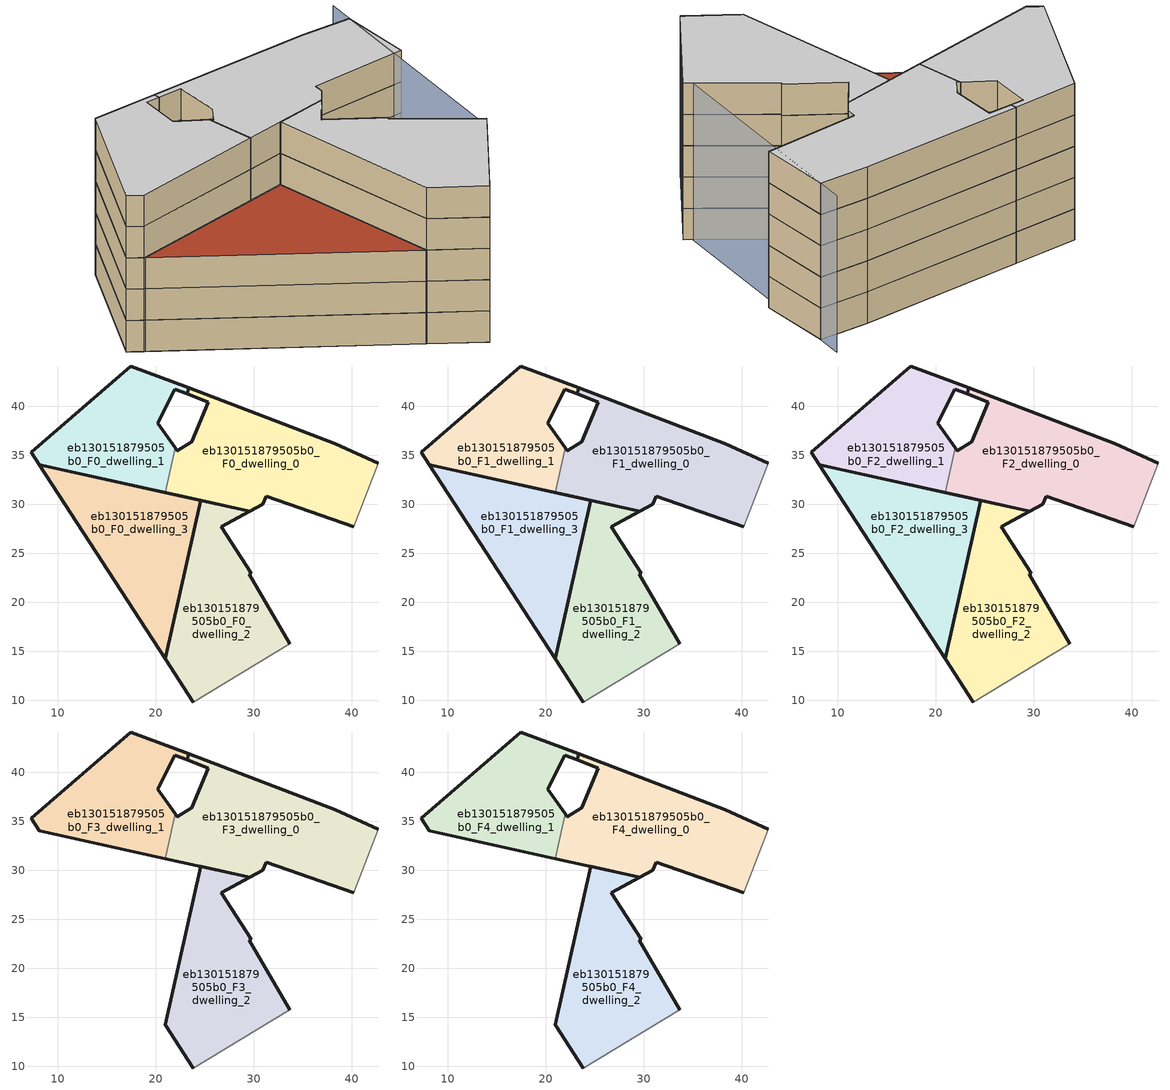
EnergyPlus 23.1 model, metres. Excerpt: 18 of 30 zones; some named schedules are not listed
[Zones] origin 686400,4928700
eb130151879505b0_F0_dwelling_0
 floor ground (EU_floor_Construction): 40.18,27.68 42.69,34.17 38.32,36.16 23.33,41.86 23.2,41.25 25.33,40.4 23.65,36.35 22.2,35.45 21.98,35.76 20.97,31.19 29.58,29.27 30.91,30.01 31.26,30.83 z0
 wall outside (EU_wall_Construction): 21.98,35.76 22.2,35.45 23.65,36.35 25.33,40.4 23.2,41.25 23.34,41.86 / 23.33,41.86 38.32,36.16 42.69,34.17 / 40.18,27.68 31.26,30.83 30.91,30.01 29.58,29.27 20.97,31.19 z0:3
 wall adiabatic (EU_wall_Construction): 42.69,34.17 40.18,27.68 z0:3
 wall to eb130151879505b0_F0_dwelling_1 (EU_wall_Construction): 20.97,31.19 21.98,35.76 z0:3
eb130151879505b0_F0_dwelling_1
 floor ground (EU_floor_Construction): 20.97,31.19 21.98,35.76 20.22,38.27 21.94,41.75 23.2,41.25 23.33,41.86 17.44,44.1 7.29,35.31 8.11,34.04 z0
 wall outside (EU_wall_Construction): 20.97,31.19 8.11,34.04 7.29,35.31 17.44,44.1 23.33,41.86 23.2,41.25 21.94,41.75 20.22,38.27 21.98,35.76 z0:3
eb130151879505b0_F0_dwelling_2
 floor ground (EU_floor_Construction): 33.68,15.75 29.55,22.85 29.73,22.96 26.67,27.67 29.58,29.27 24.56,30.39 20.97,14.21 23.83,9.81 z0
 wall outside (EU_wall_Construction): 23.83,9.81 20.97,14.21 24.57,30.39 / 24.56,30.39 29.58,29.27 26.67,27.67 29.73,22.96 29.55,22.85 33.68,15.75 z0:3
 wall adiabatic (EU_wall_Construction): 33.68,15.75 23.83,9.81 z0:3
eb130151879505b0_F0_dwelling_3
 floor ground (EU_floor_Construction): 20.97,14.21 24.56,30.39 8.11,34.04 z0
 wall outside (EU_wall_Construction): 20.97,14.21 8.11,34.04 24.56,30.39 20.97,14.21 z0:3
eb130151879505b0_F1_dwelling_0
 floor to eb130151879505b0_F0_dwelling_0 (EU_floor_Construction): 40.17,27.68 42.69,34.17 38.32,36.16 23.33,41.86 23.2,41.25 25.33,40.4 23.65,36.35 22.2,35.45 21.98,35.76 20.97,31.19 29.58,29.27 30.9,30.01 31.25,30.83 z3
 wall outside (EU_wall_Construction): 21.98,35.76 22.2,35.45 23.65,36.35 25.33,40.4 23.2,41.25 23.34,41.86 / 23.33,41.86 38.32,36.16 42.69,34.17 / 40.18,27.68 31.26,30.83 30.91,30.01 29.58,29.27 20.97,31.19 z3:6
 wall adiabatic (EU_wall_Construction): 42.69,34.17 40.18,27.68 z3:6
 wall to eb130151879505b0_F1_dwelling_1 (EU_wall_Construction): 20.97,31.19 21.98,35.76 z3:6
eb130151879505b0_F1_dwelling_1
 floor to eb130151879505b0_F0_dwelling_1 (EU_floor_Construction): 20.97,31.19 21.98,35.76 20.22,38.27 21.94,41.75 23.2,41.25 23.33,41.86 17.44,44.1 7.29,35.31 8.11,34.04 z3
 wall outside (EU_wall_Construction): 20.97,31.19 8.11,34.04 7.29,35.31 17.44,44.1 23.33,41.86 23.2,41.25 21.94,41.75 20.22,38.27 21.98,35.76 z3:6
eb130151879505b0_F1_dwelling_2
 floor to eb130151879505b0_F0_dwelling_2 (EU_floor_Construction): 33.67,15.75 29.54,22.85 29.73,22.96 26.67,27.67 29.58,29.27 24.56,30.39 20.97,14.21 23.83,9.81 z3
 wall outside (EU_wall_Construction): 23.83,9.81 20.97,14.21 24.57,30.39 / 24.56,30.39 29.58,29.27 26.67,27.67 29.73,22.96 29.55,22.85 33.68,15.75 z3:6
 wall adiabatic (EU_wall_Construction): 33.68,15.75 23.83,9.81 z3:6
eb130151879505b0_F1_dwelling_3
 floor to eb130151879505b0_F0_dwelling_3 (EU_floor_Construction): 20.97,14.21 24.56,30.39 8.11,34.04 z3
 wall outside (EU_wall_Construction): 20.97,14.21 8.11,34.04 24.56,30.39 20.97,14.21 z3:6
eb130151879505b0_F2_dwelling_0
 floor to eb130151879505b0_F1_dwelling_0 (EU_floor_Construction): 40.17,27.68 42.69,34.17 38.32,36.16 23.33,41.86 23.2,41.25 25.33,40.4 23.65,36.35 22.2,35.45 21.98,35.76 20.97,31.19 29.58,29.27 30.9,30.01 31.25,30.83 z6
 wall outside (EU_wall_Construction): 21.98,35.76 22.2,35.45 23.65,36.35 25.33,40.4 23.2,41.25 23.34,41.86 / 23.33,41.86 38.32,36.16 42.69,34.17 / 40.18,27.68 31.26,30.83 30.91,30.01 29.58,29.27 20.97,31.19 z6:9
 wall adiabatic (EU_wall_Construction): 42.69,34.17 40.18,27.68 z6:9
 wall to eb130151879505b0_F2_dwelling_1 (EU_wall_Construction): 20.97,31.19 21.98,35.76 z6:9
eb130151879505b0_F2_dwelling_1
 floor to eb130151879505b0_F1_dwelling_1 (EU_floor_Construction): 20.97,31.19 21.98,35.76 20.22,38.27 21.94,41.75 23.2,41.25 23.33,41.86 17.44,44.1 7.29,35.31 8.11,34.04 z6
 wall outside (EU_wall_Construction): 20.97,31.19 8.11,34.04 7.29,35.31 17.44,44.1 23.33,41.86 23.2,41.25 21.94,41.75 20.22,38.27 21.98,35.76 z6:9
eb130151879505b0_F2_dwelling_2
 floor to eb130151879505b0_F1_dwelling_2 (EU_floor_Construction): 33.67,15.75 29.54,22.85 29.73,22.96 26.67,27.67 29.58,29.27 24.56,30.39 20.97,14.21 23.83,9.81 z6
 wall outside (EU_wall_Construction): 23.83,9.81 20.97,14.21 24.57,30.39 / 24.56,30.39 29.58,29.27 26.67,27.67 29.73,22.96 29.55,22.85 33.68,15.75 z6:9
 wall adiabatic (EU_wall_Construction): 33.68,15.75 23.83,9.81 z6:9
eb130151879505b0_F2_dwelling_3
 floor to eb130151879505b0_F1_dwelling_3 (EU_floor_Construction): 20.97,14.21 24.56,30.39 8.11,34.04 z6
 wall outside (EU_wall_Construction): 20.97,14.21 8.11,34.04 24.56,30.39 20.97,14.21 z6:9
 roof outside (EU_roof_Construction): 24.56,30.39 20.97,14.21 8.11,34.04 z9
eb130151879505b0_F3_dwelling_0
 floor to eb130151879505b0_F2_dwelling_0 (EU_floor_Construction): 40.17,27.68 42.69,34.17 38.32,36.16 23.33,41.86 23.2,41.25 25.33,40.4 23.65,36.35 22.2,35.45 21.98,35.76 20.97,31.19 29.58,29.27 30.9,30.01 31.25,30.83 z9
 wall outside (EU_wall_Construction): 21.98,35.76 22.2,35.45 23.65,36.35 25.33,40.4 23.2,41.25 23.34,41.86 / 23.33,41.86 38.32,36.16 42.69,34.17 / 40.18,27.68 31.26,30.83 30.91,30.01 29.58,29.27 20.97,31.19 z9:12
 wall adiabatic (EU_wall_Construction): 42.69,34.17 40.18,27.68 z9:12
 wall to eb130151879505b0_F3_dwelling_1 (EU_wall_Construction): 20.97,31.19 21.98,35.76 z9:12
eb130151879505b0_F3_dwelling_1
 floor to eb130151879505b0_F2_dwelling_1 (EU_floor_Construction): 20.97,31.19 21.98,35.76 20.22,38.27 21.94,41.75 23.2,41.25 23.33,41.86 17.44,44.1 7.29,35.31 8.11,34.04 z9
 wall outside (EU_wall_Construction): 20.97,31.19 8.11,34.04 7.29,35.31 17.44,44.1 23.33,41.86 23.2,41.25 21.94,41.75 20.22,38.27 21.98,35.76 z9:12
eb130151879505b0_F3_dwelling_2
 floor to eb130151879505b0_F2_dwelling_2 (EU_floor_Construction): 33.67,15.75 29.54,22.85 29.73,22.96 26.67,27.67 29.58,29.27 24.56,30.39 20.97,14.21 23.83,9.81 z9
 wall outside (EU_wall_Construction): 23.83,9.81 20.97,14.21 24.56,30.39 29.58,29.27 26.67,27.67 29.73,22.96 29.55,22.85 33.68,15.75 z9:12
 wall adiabatic (EU_wall_Construction): 33.68,15.75 23.83,9.81 z9:12
eb130151879505b0_F4_dwelling_0
 floor to eb130151879505b0_F3_dwelling_0 (EU_floor_Construction): 40.17,27.68 42.69,34.17 38.32,36.16 23.33,41.86 23.2,41.25 25.33,40.4 23.65,36.35 22.2,35.45 21.98,35.76 20.97,31.19 29.58,29.27 30.9,30.01 31.25,30.83 z12
 wall outside (EU_wall_Construction): 21.98,35.76 22.2,35.45 23.65,36.35 25.33,40.4 23.2,41.25 23.34,41.86 / 23.33,41.86 38.32,36.16 42.69,34.17 / 40.18,27.68 31.26,30.83 30.91,30.01 29.58,29.27 20.97,31.19 z12:15
 wall adiabatic (EU_wall_Construction): 42.69,34.17 40.18,27.68 z12:15
 wall to eb130151879505b0_F4_dwelling_1 (EU_wall_Construction): 20.97,31.19 21.98,35.76 z12:15
 ceiling to eb130151879505b0_F5_dwelling_0 (EU_floor_Construction): 38.32,36.16 42.69,34.17 40.17,27.68 31.25,30.83 30.9,30.01 29.58,29.27 20.97,31.19 21.98,35.76 22.2,35.45 23.65,36.35 25.33,40.4 23.2,41.25 23.33,41.86 z15
eb130151879505b0_F4_dwelling_1
 floor to eb130151879505b0_F3_dwelling_1 (EU_floor_Construction): 20.97,31.19 21.98,35.76 20.22,38.27 21.94,41.75 23.2,41.25 23.33,41.86 17.44,44.1 7.29,35.31 8.11,34.04 z12
 wall outside (EU_wall_Construction): 20.97,31.19 8.11,34.04 7.29,35.31 17.44,44.1 23.33,41.86 23.2,41.25 21.94,41.75 20.22,38.27 21.98,35.76 z12:15
 ceiling to eb130151879505b0_F5_dwelling_1 (EU_floor_Construction): 23.33,41.86 23.2,41.25 21.94,41.75 20.22,38.27 21.98,35.76 20.97,31.19 8.11,34.04 7.29,35.31 17.44,44.1 z15
eb130151879505b0_F4_dwelling_2
 floor to eb130151879505b0_F3_dwelling_2 (EU_floor_Construction): 33.67,15.75 29.54,22.85 29.73,22.96 26.67,27.67 29.58,29.27 24.56,30.39 20.97,14.21 23.83,9.81 z12
 wall outside (EU_wall_Construction): 23.83,9.81 20.97,14.21 24.56,30.39 29.58,29.27 26.67,27.67 29.73,22.96 29.55,22.85 33.68,15.75 z12:15
 wall adiabatic (EU_wall_Construction): 33.68,15.75 23.83,9.81 z12:15
 ceiling to eb130151879505b0_F5_dwelling_2 (EU_floor_Construction): 29.58,29.27 26.67,27.67 29.73,22.96 29.54,22.85 33.67,15.75 23.83,9.81 20.97,14.21 24.56,30.39 z15
shading: 33.27,16.43 43.86,36.36 z0:15
[Building]
EU S2 Campaign: North Axis=0; Terrain=City; Solar Distribution=FullExterior
[Site:Location]
Bologna: Latitude=44.5; Longitude=11.25; Time Zone=1; Elevation=37
[SizingPeriod:WeatherFileDays]
AnnualSizingPeriod: Begin Month=1; Begin Day of Month=1; End Month=12; End Day of Month=31; Day of Week for Start Day=Monday; Use Weather File Daylight Saving Period=No; Use Weather File Rain and Snow Indicators=No
[MATERIAL]
EU_InternalMass_Material: Roughness=MediumRough; Thickness=0.1; Conductivity=1; Density=1800; Specific Heat=900; Thermal Absorptance=0.9; Solar Absorptance=0.7; Visible Absorptance=0.7
[MATERIAL:NOMASS] Roughness=MediumRough; Thermal Absorptance=0.9; Solar Absorptance=0.7; Visible Absorptance=0.7
Name | Thermal Resistance
EU_wall_NoMass | 0.779417
EU_roof_NoMass | 0.435466
EU_floor_NoMass | 0.588222
[CONSTRUCTION]
EU_wall_Construction: EU_wall_NoMass
EU_roof_Construction: EU_roof_NoMass
EU_floor_Construction: EU_floor_NoMass
EU_InternalMass_Construction: EU_InternalMass_Material
[ZONE] Type=1; Multiplier=1; Ceiling Height=autocalculate; Floor Area=autocalculate; Part of Total Floor Area=Yes
Name | Volume
eb130151879505b0_F0_dwelling_0 | 498.383
eb130151879505b0_F1_dwelling_0; eb130151879505b0_F2_dwelling_0; eb130151879505b0_F3_dwelling_0; eb130151879505b0_F4_dwelling_0 | 498.385
eb130151879505b0_F0_dwelling_1 | 339.423
eb130151879505b0_F1_dwelling_1; eb130151879505b0_F2_dwelling_1; eb130151879505b0_F3_dwelling_1; eb130151879505b0_F4_dwelling_1 | 339.424
eb130151879505b0_F0_dwelling_2 | 418.902
eb130151879505b0_F1_dwelling_2; eb130151879505b0_F2_dwelling_2; eb130151879505b0_F3_dwelling_2; eb130151879505b0_F4_dwelling_2 | 418.904
eb130151879505b0_F0_dwelling_3 | 418.91
eb130151879505b0_F1_dwelling_3; eb130151879505b0_F2_dwelling_3 | 418.909
[INTERNALMASS] Construction=EU_InternalMass_Construction
Name | Zone or ZoneList | Surface Area
eb130151879505b0_F0_dwelling_0_EU_InternalMass | eb130151879505b0_F0_dwelling_0 | 166.128
eb130151879505b0_F0_dwelling_1_EU_InternalMass | eb130151879505b0_F0_dwelling_1 | 113.141
eb130151879505b0_F0_dwelling_2_EU_InternalMass | eb130151879505b0_F0_dwelling_2 | 139.634
eb130151879505b0_F0_dwelling_3_EU_InternalMass | eb130151879505b0_F0_dwelling_3 | 139.637
eb130151879505b0_F1_dwelling_0_EU_InternalMass | eb130151879505b0_F1_dwelling_0 | 166.128
eb130151879505b0_F1_dwelling_1_EU_InternalMass | eb130151879505b0_F1_dwelling_1 | 113.141
eb130151879505b0_F1_dwelling_2_EU_InternalMass | eb130151879505b0_F1_dwelling_2 | 139.634
eb130151879505b0_F1_dwelling_3_EU_InternalMass | eb130151879505b0_F1_dwelling_3 | 139.637
eb130151879505b0_F2_dwelling_0_EU_InternalMass | eb130151879505b0_F2_dwelling_0 | 166.128
eb130151879505b0_F2_dwelling_1_EU_InternalMass | eb130151879505b0_F2_dwelling_1 | 113.141
eb130151879505b0_F2_dwelling_2_EU_InternalMass | eb130151879505b0_F2_dwelling_2 | 139.634
eb130151879505b0_F2_dwelling_3_EU_InternalMass | eb130151879505b0_F2_dwelling_3 | 139.637
eb130151879505b0_F3_dwelling_0_EU_InternalMass | eb130151879505b0_F3_dwelling_0 | 186.386
eb130151879505b0_F3_dwelling_1_EU_InternalMass | eb130151879505b0_F3_dwelling_1 | 215.523
eb130151879505b0_F3_dwelling_2_EU_InternalMass | eb130151879505b0_F3_dwelling_2 | 156.629
eb130151879505b0_F4_dwelling_0_EU_InternalMass | eb130151879505b0_F4_dwelling_0 | 186.386
eb130151879505b0_F4_dwelling_1_EU_InternalMass | eb130151879505b0_F4_dwelling_1 | 215.523
eb130151879505b0_F4_dwelling_2_EU_InternalMass | eb130151879505b0_F4_dwelling_2 | 156.629
[OTHEREQUIPMENT] Fuel Type=Electricity; Design Level Calculation Method=Watts/Area; Power per Zone Floor Area=1; Fraction Latent=0; Fraction Radiant=0; Fraction Lost=0; Carbon Dioxide Generation Rate=0; EndUse Subcategory=EU_Step8_InternalGains
Name | Zone or ZoneList or Space or SpaceList | Schedule
EU_Step8_InternalGain_eb130151879505b0_F0_dwelling_0_f000 | eb130151879505b0_F0_dwelling_0 | EU_Step8_GainSchedule_eb130151879505b0_F0_dwelling_0_f000
EU_Step8_InternalGain_eb130151879505b0_F0_dwelling_1_f000 | eb130151879505b0_F0_dwelling_1 | EU_Step8_GainSchedule_eb130151879505b0_F0_dwelling_1_f000
EU_Step8_InternalGain_eb130151879505b0_F0_dwelling_2_f000 | eb130151879505b0_F0_dwelling_2 | EU_Step8_GainSchedule_eb130151879505b0_F0_dwelling_2_f000
EU_Step8_InternalGain_eb130151879505b0_F0_dwelling_3_f000 | eb130151879505b0_F0_dwelling_3 | EU_Step8_GainSchedule_eb130151879505b0_F0_dwelling_3_f000
EU_Step8_InternalGain_eb130151879505b0_F1_dwelling_0_f000 | eb130151879505b0_F1_dwelling_0 | EU_Step8_GainSchedule_eb130151879505b0_F1_dwelling_0_f000
EU_Step8_InternalGain_eb130151879505b0_F1_dwelling_1_f000 | eb130151879505b0_F1_dwelling_1 | EU_Step8_GainSchedule_eb130151879505b0_F1_dwelling_1_f000
EU_Step8_InternalGain_eb130151879505b0_F1_dwelling_2_f000 | eb130151879505b0_F1_dwelling_2 | EU_Step8_GainSchedule_eb130151879505b0_F1_dwelling_2_f000
EU_Step8_InternalGain_eb130151879505b0_F1_dwelling_3_f000 | eb130151879505b0_F1_dwelling_3 | EU_Step8_GainSchedule_eb130151879505b0_F1_dwelling_3_f000
EU_Step8_InternalGain_eb130151879505b0_F2_dwelling_0_f000 | eb130151879505b0_F2_dwelling_0 | EU_Step8_GainSchedule_eb130151879505b0_F2_dwelling_0_f000
EU_Step8_InternalGain_eb130151879505b0_F2_dwelling_1_f000 | eb130151879505b0_F2_dwelling_1 | EU_Step8_GainSchedule_eb130151879505b0_F2_dwelling_1_f000
EU_Step8_InternalGain_eb130151879505b0_F2_dwelling_2_f000 | eb130151879505b0_F2_dwelling_2 | EU_Step8_GainSchedule_eb130151879505b0_F2_dwelling_2_f000
EU_Step8_InternalGain_eb130151879505b0_F2_dwelling_3_f000 | eb130151879505b0_F2_dwelling_3 | EU_Step8_GainSchedule_eb130151879505b0_F2_dwelling_3_f000
EU_Step8_InternalGain_eb130151879505b0_F3_dwelling_0_f000 | eb130151879505b0_F3_dwelling_0 | EU_Step8_GainSchedule_eb130151879505b0_F3_dwelling_0_f000
EU_Step8_InternalGain_eb130151879505b0_F3_dwelling_1_f000 | eb130151879505b0_F3_dwelling_1 | EU_Step8_GainSchedule_eb130151879505b0_F3_dwelling_1_f000
EU_Step8_InternalGain_eb130151879505b0_F3_dwelling_2_f000 | eb130151879505b0_F3_dwelling_2 | EU_Step8_GainSchedule_eb130151879505b0_F3_dwelling_2_f000
EU_Step8_InternalGain_eb130151879505b0_F4_dwelling_0_f000 | eb130151879505b0_F4_dwelling_0 | EU_Step8_GainSchedule_eb130151879505b0_F4_dwelling_0_f000
EU_Step8_InternalGain_eb130151879505b0_F4_dwelling_1_f000 | eb130151879505b0_F4_dwelling_1 | EU_Step8_GainSchedule_eb130151879505b0_F4_dwelling_1_f000
EU_Step8_InternalGain_eb130151879505b0_F4_dwelling_2_f000 | eb130151879505b0_F4_dwelling_2 | EU_Step8_GainSchedule_eb130151879505b0_F4_dwelling_2_f000
[ZONEVENTILATION:DESIGNFLOWRATE] Schedule=EU_AlwaysOn; Design Flow Rate Calculation Method=AirChanges/Hour; Air Changes per Hour=0.712058; Ventilation Type=Natural; Fan Pressure Rise=0; Fan Total Efficiency=1; Constant Term Coefficient=1; Temperature Term Coefficient=0; Velocity Term Coefficient=0; Velocity Squared Term Coefficient=0; Minimum Indoor Temperature=-100; Maximum Indoor Temperature=100; Delta Temperature=-100; Minimum Outdoor Temperature=-100; Maximum Outdoor Temperature=100; Maximum Wind Speed=40
Name | Zone or ZoneList or Space or SpaceList
EU_ConstantAir_eb130151879505b0_F0_dwelling_0 | eb130151879505b0_F0_dwelling_0
EU_ConstantAir_eb130151879505b0_F0_dwelling_1 | eb130151879505b0_F0_dwelling_1
EU_ConstantAir_eb130151879505b0_F0_dwelling_2 | eb130151879505b0_F0_dwelling_2
EU_ConstantAir_eb130151879505b0_F0_dwelling_3 | eb130151879505b0_F0_dwelling_3
EU_ConstantAir_eb130151879505b0_F1_dwelling_0 | eb130151879505b0_F1_dwelling_0
EU_ConstantAir_eb130151879505b0_F1_dwelling_1 | eb130151879505b0_F1_dwelling_1
EU_ConstantAir_eb130151879505b0_F1_dwelling_2 | eb130151879505b0_F1_dwelling_2
EU_ConstantAir_eb130151879505b0_F1_dwelling_3 | eb130151879505b0_F1_dwelling_3
EU_ConstantAir_eb130151879505b0_F2_dwelling_0 | eb130151879505b0_F2_dwelling_0
EU_ConstantAir_eb130151879505b0_F2_dwelling_1 | eb130151879505b0_F2_dwelling_1
EU_ConstantAir_eb130151879505b0_F2_dwelling_2 | eb130151879505b0_F2_dwelling_2
EU_ConstantAir_eb130151879505b0_F2_dwelling_3 | eb130151879505b0_F2_dwelling_3
EU_ConstantAir_eb130151879505b0_F3_dwelling_0 | eb130151879505b0_F3_dwelling_0
EU_ConstantAir_eb130151879505b0_F3_dwelling_1 | eb130151879505b0_F3_dwelling_1
EU_ConstantAir_eb130151879505b0_F3_dwelling_2 | eb130151879505b0_F3_dwelling_2
EU_ConstantAir_eb130151879505b0_F4_dwelling_0 | eb130151879505b0_F4_dwelling_0
EU_ConstantAir_eb130151879505b0_F4_dwelling_1 | eb130151879505b0_F4_dwelling_1
EU_ConstantAir_eb130151879505b0_F4_dwelling_2 | eb130151879505b0_F4_dwelling_2
[HVACTEMPLATE:THERMOSTAT] Constant Heating Setpoint=20; Constant Cooling Setpoint=50
EU_HeatOnly_eb130151879505b0_F0_dwelling_0; EU_HeatOnly_eb130151879505b0_F0_dwelling_1; EU_HeatOnly_eb130151879505b0_F0_dwelling_2; EU_HeatOnly_eb130151879505b0_F0_dwelling_3; EU_HeatOnly_eb130151879505b0_F1_dwelling_0; EU_HeatOnly_eb130151879505b0_F1_dwelling_1; EU_HeatOnly_eb130151879505b0_F1_dwelling_2; EU_HeatOnly_eb130151879505b0_F1_dwelling_3; EU_HeatOnly_eb130151879505b0_F2_dwelling_0; EU_HeatOnly_eb130151879505b0_F2_dwelling_1; EU_HeatOnly_eb130151879505b0_F2_dwelling_2; EU_HeatOnly_eb130151879505b0_F2_dwelling_3; EU_HeatOnly_eb130151879505b0_F3_dwelling_0; EU_HeatOnly_eb130151879505b0_F3_dwelling_1; EU_HeatOnly_eb130151879505b0_F3_dwelling_2; EU_HeatOnly_eb130151879505b0_F4_dwelling_0; EU_HeatOnly_eb130151879505b0_F4_dwelling_1; EU_HeatOnly_eb130151879505b0_F4_dwelling_2; EU_HeatOnly_eb130151879505b0_F5_dwelling_0; EU_HeatOnly_eb130151879505b0_F5_dwelling_1; EU_HeatOnly_eb130151879505b0_F5_dwelling_2; EU_HeatOnly_eb130151879505b0_F6_dwelling_0; EU_HeatOnly_eb130151879505b0_F6_dwelling_1; EU_HeatOnly_eb130151879505b0_F6_dwelling_2; EU_HeatOnly_eb130151879505b0_F7_dwelling_0; EU_HeatOnly_eb130151879505b0_F7_dwelling_1; EU_HeatOnly_eb130151879505b0_F7_dwelling_2; EU_HeatOnly_eb130151879505b0_F8_dwelling_0; EU_HeatOnly_eb130151879505b0_F8_dwelling_1; EU_HeatOnly_eb130151879505b0_F8_dwelling_2
